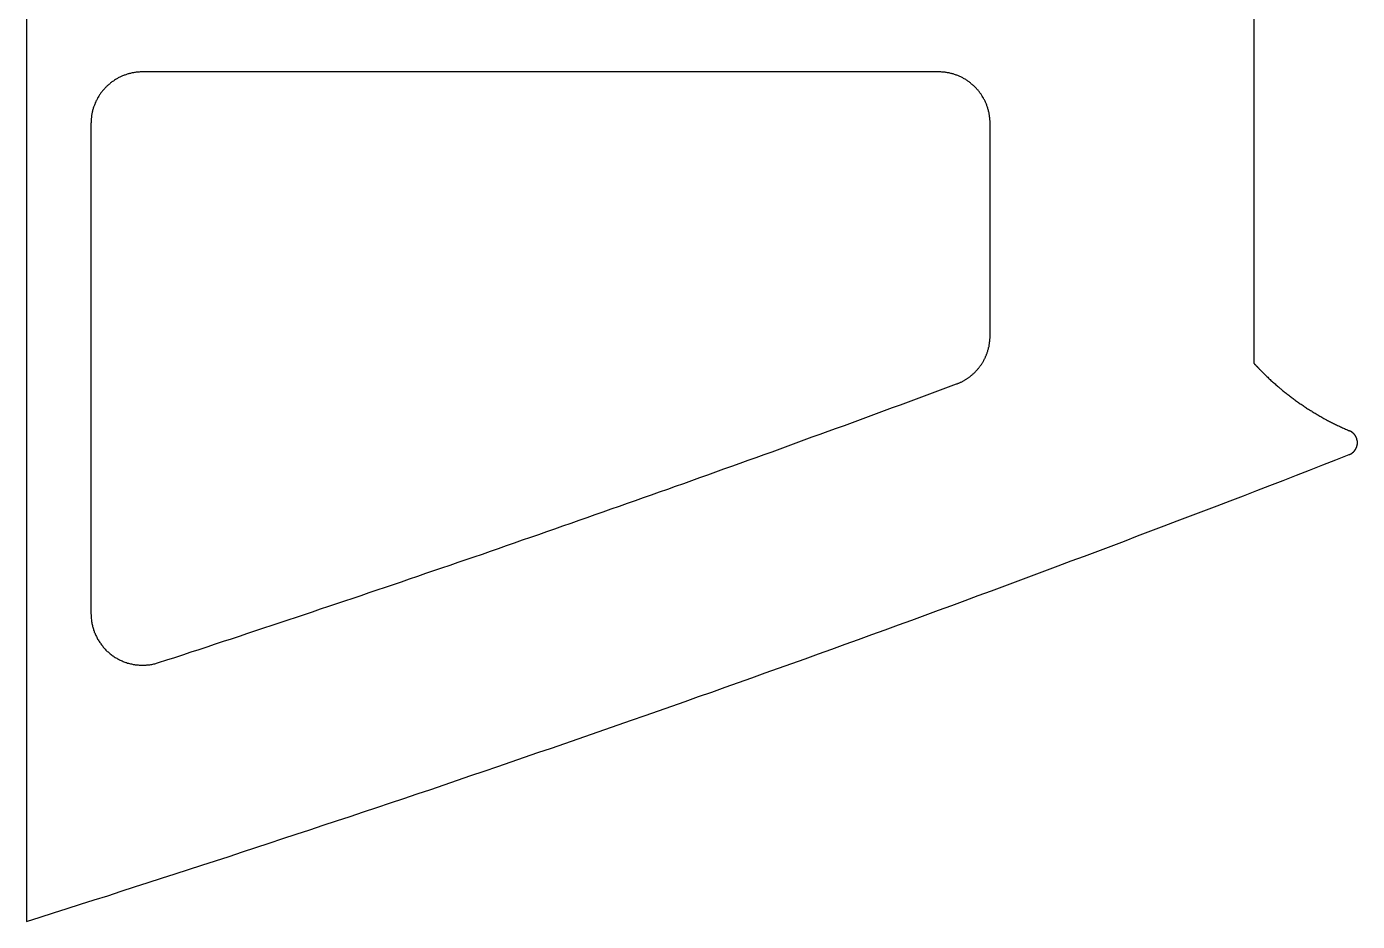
# Model space of a CAD drawing. Header units: metres. Extents: x 1168 to 1271, y -74 to 74.
# Drawn here: x 1168.1 to 1271.4, y -74 to -4.5 of the extents above; entities that cross this region are included whole.
import ezdxf

# ---------------------------------------------------------------- set-up
doc = ezdxf.new("R2010")
doc.units = ezdxf.units.M

msp = doc.modelspace()

# ---------------------------------------------------------------- linework, layer by layer
for p, q in [((1168.07, 73.99), (1168.07, -73.99)), ((1263.38, -30.65), (1263.38, 30.65)), ((1175.65, -8.26), (1175.59, -8.29)), ((1175.71, -8.24), (1175.65, -8.26)), ((1175.77, -8.22), (1175.71, -8.24)), ((1175.83, -8.2), (1175.77, -8.22)), ((1175.89, -8.18), (1175.83, -8.2)), ((1175.95, -8.16), (1175.89, -8.18)), ((1176.01, -8.14), (1175.95, -8.16)), ((1176.07, -8.13), (1176.01, -8.14)), ((1176.13, -8.11), (1176.07, -8.13)), ((1176.19, -8.1), (1176.13, -8.11)), ((1176.26, -8.08), (1176.19, -8.1)), ((1176.32, -8.07), (1176.26, -8.08)), ((1176.38, -8.06), (1176.32, -8.07)), ((1176.44, -8.05), (1176.38, -8.06)), ((1176.51, -8.04), (1176.44, -8.05)), ((1176.57, -8.03), (1176.51, -8.04)), ((1176.63, -8.02), (1176.57, -8.03)), ((1176.69, -8.02), (1176.63, -8.02)), ((1176.76, -8.01), (1176.69, -8.02)), ((1176.82, -8.01), (1176.76, -8.01)), ((1176.88, -8), (1176.82, -8.01)), ((1176.95, -8), (1176.88, -8)), ((1177.01, -8), (1176.95, -8)), ((1177.07, -8), (1177.01, -8)), ((1238.88, -8), (1177.07, -8)), ((1238.95, -8), (1238.88, -8)), ((1239.01, -8), (1238.95, -8)), ((1239.07, -8), (1239.01, -8)), ((1239.14, -8.01), (1239.07, -8)), ((1239.2, -8.01), (1239.14, -8.01)), ((1239.26, -8.02), (1239.2, -8.01)), ((1239.33, -8.02), (1239.26, -8.02)), ((1239.39, -8.03), (1239.33, -8.02)), ((1239.45, -8.04), (1239.39, -8.03)), ((1239.51, -8.05), (1239.45, -8.04)), ((1239.58, -8.06), (1239.51, -8.05)), ((1239.64, -8.07), (1239.58, -8.06)), ((1239.7, -8.08), (1239.64, -8.07)), ((1239.76, -8.1), (1239.7, -8.08)), ((1239.83, -8.11), (1239.76, -8.1)), ((1239.89, -8.13), (1239.83, -8.11)), ((1239.95, -8.14), (1239.89, -8.13)), ((1240.01, -8.16), (1239.95, -8.14)), ((1240.07, -8.18), (1240.01, -8.16)), ((1240.13, -8.2), (1240.07, -8.18)), ((1240.19, -8.22), (1240.13, -8.2)), ((1240.25, -8.24), (1240.19, -8.22)), ((1240.31, -8.26), (1240.25, -8.24)), ((1240.37, -8.29), (1240.31, -8.26)), ((1174.14, -9.29), (1174.09, -9.33)), ((1174.18, -9.24), (1174.14, -9.29)), ((1174.22, -9.19), (1174.18, -9.24)), ((1174.27, -9.15), (1174.22, -9.19)), ((1174.31, -9.11), (1174.27, -9.15)), ((1174.36, -9.06), (1174.31, -9.11)), ((1174.41, -9.02), (1174.36, -9.06)), ((1174.46, -8.98), (1174.41, -9.02)), ((1174.5, -8.94), (1174.46, -8.98)), ((1174.55, -8.9), (1174.5, -8.94)), ((1174.6, -8.86), (1174.55, -8.9)), ((1174.65, -8.82), (1174.6, -8.86)), ((1174.7, -8.78), (1174.65, -8.82)), ((1174.75, -8.74), (1174.7, -8.78)), ((1174.81, -8.71), (1174.75, -8.74)), ((1174.86, -8.67), (1174.81, -8.71)), ((1174.91, -8.63), (1174.86, -8.67)), ((1174.97, -8.6), (1174.91, -8.63)), ((1175.02, -8.57), (1174.97, -8.6)), ((1175.07, -8.54), (1175.02, -8.57)), ((1175.13, -8.5), (1175.07, -8.54)), ((1175.19, -8.47), (1175.13, -8.5)), ((1175.24, -8.44), (1175.19, -8.47)), ((1175.3, -8.42), (1175.24, -8.44)), ((1175.36, -8.39), (1175.3, -8.42)), ((1175.41, -8.36), (1175.36, -8.39)), ((1175.47, -8.34), (1175.41, -8.36)), ((1175.53, -8.31), (1175.47, -8.34)), ((1175.59, -8.29), (1175.53, -8.31)), ((1240.43, -8.31), (1240.37, -8.29)), ((1240.49, -8.34), (1240.43, -8.31)), ((1240.54, -8.36), (1240.49, -8.34)), ((1240.6, -8.39), (1240.54, -8.36)), ((1240.66, -8.42), (1240.6, -8.39)), ((1240.72, -8.44), (1240.66, -8.42)), ((1240.77, -8.47), (1240.72, -8.44)), ((1240.83, -8.5), (1240.77, -8.47)), ((1240.88, -8.54), (1240.83, -8.5)), ((1240.94, -8.57), (1240.88, -8.54)), ((1240.99, -8.6), (1240.94, -8.57)), ((1241.04, -8.63), (1240.99, -8.6)), ((1241.1, -8.67), (1241.04, -8.63)), ((1241.15, -8.71), (1241.1, -8.67)), ((1241.2, -8.74), (1241.15, -8.71)), ((1241.25, -8.78), (1241.2, -8.74)), ((1241.3, -8.82), (1241.25, -8.78)), ((1241.35, -8.86), (1241.3, -8.82)), ((1241.4, -8.9), (1241.35, -8.86)), ((1241.45, -8.94), (1241.4, -8.9)), ((1241.5, -8.98), (1241.45, -8.94)), ((1241.55, -9.02), (1241.5, -8.98)), ((1241.6, -9.06), (1241.55, -9.02)), ((1241.64, -9.11), (1241.6, -9.06)), ((1241.69, -9.15), (1241.64, -9.11)), ((1241.73, -9.19), (1241.69, -9.15)), ((1241.78, -9.24), (1241.73, -9.19)), ((1241.82, -9.29), (1241.78, -9.24)), ((1241.86, -9.33), (1241.82, -9.29)), ((1173.46, -10.28), (1173.44, -10.34)), ((1173.49, -10.22), (1173.46, -10.28)), ((1173.52, -10.17), (1173.49, -10.22)), ((1173.55, -10.11), (1173.52, -10.17)), ((1173.58, -10.06), (1173.55, -10.11)), ((1173.61, -10), (1173.58, -10.06)), ((1173.64, -9.95), (1173.61, -10)), ((1173.68, -9.89), (1173.64, -9.95)), ((1173.71, -9.84), (1173.68, -9.89)), ((1173.74, -9.78), (1173.71, -9.84)), ((1173.78, -9.73), (1173.74, -9.78)), ((1173.82, -9.68), (1173.78, -9.73)), ((1173.85, -9.63), (1173.82, -9.68)), ((1173.89, -9.58), (1173.85, -9.63)), ((1173.93, -9.53), (1173.89, -9.58)), ((1173.97, -9.48), (1173.93, -9.53)), ((1174.01, -9.43), (1173.97, -9.48)), ((1174.05, -9.38), (1174.01, -9.43)), ((1174.09, -9.33), (1174.05, -9.38)), ((1241.91, -9.38), (1241.86, -9.33)), ((1241.95, -9.43), (1241.91, -9.38)), ((1241.99, -9.48), (1241.95, -9.43)), ((1242.03, -9.53), (1241.99, -9.48)), ((1242.07, -9.58), (1242.03, -9.53)), ((1242.1, -9.63), (1242.07, -9.58)), ((1242.14, -9.68), (1242.1, -9.63)), ((1242.18, -9.73), (1242.14, -9.68)), ((1242.21, -9.78), (1242.18, -9.73)), ((1242.25, -9.84), (1242.21, -9.78)), ((1242.28, -9.89), (1242.25, -9.84)), ((1242.31, -9.95), (1242.28, -9.89)), ((1242.35, -10), (1242.31, -9.95)), ((1242.38, -10.06), (1242.35, -10)), ((1242.41, -10.11), (1242.38, -10.06)), ((1242.44, -10.17), (1242.41, -10.11)), ((1242.47, -10.22), (1242.44, -10.17)), ((1242.49, -10.28), (1242.47, -10.22)), ((1242.52, -10.34), (1242.49, -10.28)), ((1173.14, -11.31), (1173.12, -11.37)), ((1173.15, -11.24), (1173.14, -11.31)), ((1173.16, -11.18), (1173.15, -11.24)), ((1173.17, -11.12), (1173.16, -11.18)), ((1173.19, -11.06), (1173.17, -11.12)), ((1173.2, -11), (1173.19, -11.06)), ((1173.22, -10.93), (1173.2, -11)), ((1173.24, -10.87), (1173.22, -10.93)), ((1173.25, -10.81), (1173.24, -10.87)), ((1173.27, -10.75), (1173.25, -10.81)), ((1173.29, -10.69), (1173.27, -10.75)), ((1173.32, -10.63), (1173.29, -10.69)), ((1173.34, -10.57), (1173.32, -10.63)), ((1173.36, -10.51), (1173.34, -10.57)), ((1173.39, -10.45), (1173.36, -10.51)), ((1173.41, -10.4), (1173.39, -10.45)), ((1173.44, -10.34), (1173.41, -10.4)), ((1242.55, -10.4), (1242.52, -10.34)), ((1242.57, -10.45), (1242.55, -10.4)), ((1242.6, -10.51), (1242.57, -10.45)), ((1242.62, -10.57), (1242.6, -10.51)), ((1242.64, -10.63), (1242.62, -10.57)), ((1242.66, -10.69), (1242.64, -10.63)), ((1242.68, -10.75), (1242.66, -10.69)), ((1242.7, -10.81), (1242.68, -10.75)), ((1242.72, -10.87), (1242.7, -10.81)), ((1242.74, -10.93), (1242.72, -10.87)), ((1242.75, -11), (1242.74, -10.93)), ((1242.77, -11.06), (1242.75, -11)), ((1242.78, -11.12), (1242.77, -11.06)), ((1242.8, -11.18), (1242.78, -11.12)), ((1242.81, -11.24), (1242.8, -11.18)), ((1242.82, -11.31), (1242.81, -11.24)), ((1242.83, -11.37), (1242.82, -11.31)), ((1173.08, -11.94), (1173.07, -12)), ((1173.07, -12), (1173.07, -50.09)), ((1173.09, -11.68), (1173.08, -11.75)), ((1173.08, -11.75), (1173.08, -11.81)), ((1173.08, -11.81), (1173.08, -11.87)), ((1173.08, -11.87), (1173.08, -11.94)), ((1173.1, -11.56), (1173.09, -11.62)), ((1173.09, -11.62), (1173.09, -11.68)), ((1173.11, -11.49), (1173.1, -11.56)), ((1173.12, -11.43), (1173.11, -11.49)), ((1173.12, -11.37), (1173.12, -11.43)), ((1242.84, -11.43), (1242.83, -11.37)), ((1242.85, -11.49), (1242.84, -11.43)), ((1242.86, -11.56), (1242.85, -11.49)), ((1242.86, -11.62), (1242.86, -11.56)), ((1242.87, -11.68), (1242.86, -11.62)), ((1242.87, -11.75), (1242.87, -11.68)), ((1242.88, -11.81), (1242.87, -11.75)), ((1242.88, -11.87), (1242.88, -11.81)), ((1242.88, -11.94), (1242.88, -11.87)), ((1242.88, -12), (1242.88, -11.94)), ((1242.88, -28.49), (1242.88, -12)), ((1242.86, -28.89), (1242.87, -28.84)), ((1242.86, -28.93), (1242.86, -28.89)), ((1242.87, -28.74), (1242.88, -28.69)), ((1242.87, -28.79), (1242.87, -28.74)), ((1242.87, -28.84), (1242.87, -28.79)), ((1242.88, -28.54), (1242.88, -28.49)), ((1242.88, -28.59), (1242.88, -28.54)), ((1242.88, -28.64), (1242.88, -28.59)), ((1242.88, -28.69), (1242.88, -28.64)), ((1242.6, -29.98), (1242.61, -29.93)), ((1242.61, -29.93), (1242.63, -29.89)), ((1242.63, -29.89), (1242.65, -29.84)), ((1242.65, -29.84), (1242.66, -29.79)), ((1242.66, -29.79), (1242.68, -29.75)), ((1242.68, -29.75), (1242.7, -29.7)), ((1242.7, -29.7), (1242.71, -29.65)), ((1242.71, -29.65), (1242.72, -29.61)), ((1242.72, -29.61), (1242.74, -29.56)), ((1242.74, -29.56), (1242.75, -29.51)), ((1242.75, -29.51), (1242.76, -29.47)), ((1242.76, -29.47), (1242.77, -29.42)), ((1242.77, -29.42), (1242.79, -29.37)), ((1242.79, -29.37), (1242.8, -29.32)), ((1242.8, -29.32), (1242.81, -29.27)), ((1242.81, -29.23), (1242.82, -29.18)), ((1242.81, -29.27), (1242.81, -29.23)), ((1242.82, -29.18), (1242.83, -29.13)), ((1242.83, -29.13), (1242.84, -29.08)), ((1242.84, -29.08), (1242.85, -29.03)), ((1242.85, -28.98), (1242.86, -28.93)), ((1242.85, -29.03), (1242.85, -28.98)), ((1241.98, -31.03), (1242.01, -30.99)), ((1242.01, -30.99), (1242.04, -30.95)), ((1242.04, -30.95), (1242.07, -30.91)), ((1242.07, -30.91), (1242.1, -30.88)), ((1242.1, -30.88), (1242.12, -30.84)), ((1242.12, -30.84), (1242.15, -30.8)), ((1242.15, -30.8), (1242.18, -30.76)), ((1242.18, -30.76), (1242.21, -30.72)), ((1242.21, -30.72), (1242.24, -30.67)), ((1242.24, -30.67), (1242.26, -30.63)), ((1242.26, -30.63), (1242.29, -30.59)), ((1242.29, -30.59), (1242.31, -30.55)), ((1242.31, -30.55), (1242.34, -30.51)), ((1242.34, -30.51), (1242.36, -30.46)), ((1242.36, -30.46), (1242.39, -30.42)), ((1242.39, -30.42), (1242.41, -30.38)), ((1242.41, -30.38), (1242.43, -30.34)), ((1242.43, -30.34), (1242.46, -30.29)), ((1242.46, -30.29), (1242.48, -30.25)), ((1242.48, -30.25), (1242.5, -30.2)), ((1242.5, -30.2), (1242.52, -30.16)), ((1242.52, -30.16), (1242.54, -30.11)), ((1242.54, -30.11), (1242.56, -30.07)), ((1242.56, -30.07), (1242.58, -30.02)), ((1242.58, -30.02), (1242.6, -29.98)), ((1263.38, -30.65), (1263.39, -30.65)), ((1263.39, -30.65), (1263.39, -30.66)), ((1263.39, -30.66), (1263.4, -30.66)), ((1263.4, -30.66), (1263.4, -30.67)), ((1263.4, -30.67), (1263.4, -30.67)), ((1263.4, -30.67), (1263.41, -30.68)), ((1263.41, -30.68), (1263.41, -30.68)), ((1263.41, -30.68), (1263.42, -30.69)), ((1263.42, -30.69), (1263.42, -30.69)), ((1263.42, -30.69), (1263.43, -30.7)), ((1263.43, -30.7), (1263.43, -30.7)), ((1263.43, -30.7), (1263.44, -30.71)), ((1263.44, -30.71), (1263.44, -30.71)), ((1263.44, -30.71), (1263.44, -30.72)), ((1263.44, -30.72), (1263.45, -30.72)), ((1263.45, -30.72), (1263.45, -30.73)), ((1263.45, -30.73), (1263.46, -30.73)), ((1263.46, -30.73), (1263.46, -30.73)), ((1263.46, -30.73), (1263.47, -30.74)), ((1263.47, -30.74), (1263.47, -30.74)), ((1263.47, -30.74), (1263.48, -30.75)), ((1263.48, -30.75), (1263.48, -30.75)), ((1263.48, -30.75), (1263.48, -30.76)), ((1263.48, -30.76), (1263.49, -30.76)), ((1263.49, -30.76), (1263.49, -30.77)), ((1263.49, -30.77), (1263.5, -30.77)), ((1263.5, -30.77), (1263.5, -30.78)), ((1263.5, -30.78), (1263.51, -30.78)), ((1263.51, -30.78), (1263.51, -30.79)), ((1263.51, -30.79), (1263.51, -30.79)), ((1263.51, -30.79), (1263.52, -30.8)), ((1263.52, -30.8), (1263.52, -30.8)), ((1263.52, -30.8), (1263.53, -30.81)), ((1263.53, -30.81), (1263.53, -30.81)), ((1263.53, -30.81), (1263.54, -30.82)), ((1263.54, -30.82), (1263.54, -30.82)), ((1263.54, -30.82), (1263.55, -30.83)), ((1263.55, -30.83), (1263.55, -30.83)), ((1263.55, -30.83), (1263.56, -30.83)), ((1263.56, -30.83), (1263.56, -30.84)), ((1263.56, -30.84), (1263.56, -30.84)), ((1263.56, -30.84), (1263.57, -30.85)), ((1263.57, -30.85), (1263.57, -30.85)), ((1263.57, -30.85), (1263.58, -30.86)), ((1263.58, -30.86), (1263.58, -30.86)), ((1263.58, -30.86), (1263.59, -30.87)), ((1263.59, -30.87), (1263.59, -30.87)), ((1263.59, -30.87), (1263.6, -30.88)), ((1263.6, -30.88), (1263.6, -30.88)), ((1263.6, -30.88), (1263.6, -30.89)), ((1263.6, -30.89), (1263.61, -30.89)), ((1263.61, -30.89), (1263.61, -30.9)), ((1263.61, -30.9), (1263.62, -30.9)), ((1263.62, -30.9), (1263.62, -30.91)), ((1263.62, -30.91), (1263.63, -30.91)), ((1263.63, -30.91), (1263.63, -30.92)), ((1263.63, -30.92), (1263.64, -30.92)), ((1263.64, -30.92), (1263.64, -30.92)), ((1263.64, -30.92), (1263.64, -30.93)), ((1263.64, -30.93), (1263.65, -30.93)), ((1263.65, -30.93), (1263.65, -30.94)), ((1263.65, -30.94), (1263.66, -30.94)), ((1263.66, -30.94), (1263.66, -30.95)), ((1263.66, -30.95), (1263.67, -30.95)), ((1263.67, -30.95), (1263.67, -30.96)), ((1263.67, -30.96), (1263.68, -30.96)), ((1263.68, -30.96), (1263.68, -30.97)), ((1263.68, -30.97), (1263.68, -30.97)), ((1263.68, -30.97), (1263.69, -30.98)), ((1263.69, -30.98), (1263.69, -30.98)), ((1263.69, -30.98), (1263.7, -30.99)), ((1263.7, -30.99), (1263.7, -30.99)), ((1263.7, -30.99), (1263.71, -31)), ((1263.71, -31), (1263.71, -31)), ((1240.73, -32.04), (1240.77, -32.02)), ((1240.77, -32.02), (1240.81, -32)), ((1240.81, -32), (1240.86, -31.97)), ((1240.86, -31.97), (1240.9, -31.95)), ((1240.9, -31.95), (1240.94, -31.92)), ((1240.94, -31.92), (1240.98, -31.9)), ((1240.98, -31.9), (1241.02, -31.87)), ((1241.02, -31.87), (1241.07, -31.85)), ((1241.07, -31.85), (1241.11, -31.82)), ((1241.11, -31.82), (1241.15, -31.79)), ((1241.15, -31.79), (1241.19, -31.76)), ((1241.19, -31.76), (1241.23, -31.73)), ((1241.23, -31.73), (1241.27, -31.71)), ((1241.27, -31.71), (1241.31, -31.68)), ((1241.31, -31.68), (1241.34, -31.65)), ((1241.34, -31.65), (1241.38, -31.62)), ((1241.38, -31.62), (1241.42, -31.58)), ((1241.42, -31.58), (1241.46, -31.55)), ((1241.46, -31.55), (1241.5, -31.52)), ((1241.5, -31.52), (1241.53, -31.49)), ((1241.53, -31.49), (1241.57, -31.46)), ((1241.57, -31.46), (1241.61, -31.42)), ((1241.61, -31.42), (1241.64, -31.39)), ((1241.64, -31.39), (1241.68, -31.36)), ((1241.68, -31.36), (1241.71, -31.32)), ((1241.71, -31.32), (1241.75, -31.29)), ((1241.75, -31.29), (1241.78, -31.25)), ((1241.78, -31.25), (1241.81, -31.22)), ((1241.81, -31.22), (1241.85, -31.18)), ((1241.85, -31.18), (1241.88, -31.14)), ((1241.88, -31.14), (1241.91, -31.11)), ((1241.91, -31.11), (1241.94, -31.07)), ((1241.94, -31.07), (1241.98, -31.03)), ((1263.71, -31), (1263.72, -31)), ((1263.72, -31), (1263.72, -31.01)), ((1263.72, -31.01), (1263.73, -31.01)), ((1263.73, -31.01), (1263.73, -31.02)), ((1263.73, -31.02), (1263.73, -31.02)), ((1263.73, -31.02), (1263.74, -31.03)), ((1263.74, -31.03), (1263.74, -31.03)), ((1263.74, -31.03), (1263.75, -31.04)), ((1263.75, -31.04), (1263.75, -31.04)), ((1263.75, -31.04), (1263.76, -31.05)), ((1263.76, -31.05), (1263.76, -31.05)), ((1263.76, -31.05), (1263.77, -31.06)), ((1263.77, -31.06), (1263.77, -31.06)), ((1263.77, -31.06), (1263.78, -31.07)), ((1263.78, -31.07), (1263.78, -31.07)), ((1263.78, -31.07), (1263.78, -31.08)), ((1263.78, -31.08), (1263.79, -31.08)), ((1263.79, -31.08), (1263.79, -31.08)), ((1263.79, -31.08), (1263.8, -31.09)), ((1263.8, -31.09), (1263.8, -31.09)), ((1263.8, -31.09), (1263.81, -31.1)), ((1263.81, -31.1), (1263.81, -31.1)), ((1263.81, -31.1), (1263.82, -31.11)), ((1263.82, -31.11), (1263.82, -31.11)), ((1263.82, -31.11), (1263.83, -31.12)), ((1263.83, -31.12), (1263.83, -31.12)), ((1263.83, -31.12), (1263.83, -31.12)), ((1263.83, -31.12), (1263.83, -31.12)), ((1263.83, -31.12), (1263.83, -31.12)), ((1263.83, -31.12), (1263.83, -31.12)), ((1263.83, -31.12), (1263.83, -31.12)), ((1263.83, -31.12), (1263.83, -31.12)), ((1263.83, -31.12), (1263.83, -31.12)), ((1263.83, -31.12), (1263.83, -31.12)), ((1263.83, -31.12), (1263.83, -31.12)), ((1263.83, -31.12), (1263.83, -31.12)), ((1263.83, -31.12), (1263.83, -31.12)), ((1263.83, -31.12), (1263.83, -31.12)), ((1263.83, -31.12), (1263.83, -31.12)), ((1263.83, -31.12), (1263.83, -31.12)), ((1263.83, -31.12), (1263.83, -31.12)), ((1263.83, -31.12), (1263.83, -31.12)), ((1263.83, -31.12), (1263.83, -31.12)), ((1263.83, -31.12), (1263.83, -31.12)), ((1263.83, -31.12), (1263.83, -31.12)), ((1263.83, -31.12), (1263.83, -31.12)), ((1263.83, -31.12), (1263.83, -31.12)), ((1263.83, -31.12), (1263.83, -31.12)), ((1263.83, -31.12), (1263.83, -31.12)), ((1263.83, -31.12), (1263.83, -31.12)), ((1263.83, -31.12), (1263.83, -31.12)), ((1263.83, -31.12), (1263.83, -31.12)), ((1263.83, -31.12), (1263.83, -31.12)), ((1263.83, -31.12), (1263.83, -31.12)), ((1263.83, -31.12), (1263.83, -31.12)), ((1263.83, -31.12), (1263.83, -31.12)), ((1263.83, -31.12), (1263.83, -31.12)), ((1263.83, -31.12), (1263.83, -31.12)), ((1263.83, -31.12), (1263.83, -31.12)), ((1263.83, -31.12), (1263.83, -31.12)), ((1263.83, -31.12), (1263.83, -31.12)), ((1263.83, -31.12), (1263.83, -31.12)), ((1263.83, -31.12), (1263.83, -31.12)), ((1263.83, -31.12), (1263.83, -31.12)), ((1263.83, -31.12), (1263.83, -31.12)), ((1263.83, -31.12), (1263.83, -31.12)), ((1263.83, -31.12), (1263.83, -31.12)), ((1263.83, -31.12), (1263.83, -31.12)), ((1263.83, -31.12), (1263.83, -31.12)), ((1263.83, -31.12), (1263.83, -31.12)), ((1263.83, -31.12), (1263.83, -31.12)), ((1263.83, -31.12), (1263.83, -31.12)), ((1263.83, -31.12), (1263.83, -31.12)), ((1263.83, -31.12), (1263.83, -31.12)), ((1263.83, -31.12), (1263.83, -31.12)), ((1263.83, -31.12), (1263.83, -31.12)), ((1263.83, -31.12), (1263.83, -31.12)), ((1263.83, -31.12), (1263.83, -31.12)), ((1263.83, -31.12), (1263.83, -31.12)), ((1263.83, -31.12), (1263.83, -31.12)), ((1263.83, -31.12), (1263.83, -31.12)), ((1263.83, -31.12), (1263.83, -31.12)), ((1263.83, -31.12), (1263.83, -31.12)), ((1263.83, -31.12), (1263.83, -31.12)), ((1263.83, -31.12), (1263.83, -31.12)), ((1263.83, -31.12), (1263.83, -31.12)), ((1263.83, -31.12), (1263.83, -31.12)), ((1263.83, -31.12), (1263.83, -31.12)), ((1263.83, -31.12), (1263.83, -31.12)), ((1263.83, -31.12), (1263.83, -31.12)), ((1263.83, -31.12), (1263.83, -31.12)), ((1263.83, -31.12), (1263.83, -31.12)), ((1263.83, -31.12), (1263.83, -31.12)), ((1263.83, -31.12), (1263.83, -31.12)), ((1263.83, -31.12), (1263.83, -31.12)), ((1263.83, -31.12), (1263.83, -31.12)), ((1263.83, -31.12), (1263.83, -31.12)), ((1263.83, -31.12), (1263.83, -31.12)), ((1263.83, -31.12), (1263.83, -31.12)), ((1263.83, -31.12), (1263.83, -31.12)), ((1263.83, -31.12), (1263.83, -31.12)), ((1263.83, -31.12), (1263.83, -31.12)), ((1263.83, -31.12), (1263.83, -31.12)), ((1263.83, -31.12), (1263.83, -31.12)), ((1263.83, -31.12), (1263.83, -31.12)), ((1263.83, -31.12), (1263.83, -31.12)), ((1263.83, -31.12), (1263.83, -31.12)), ((1263.83, -31.12), (1263.83, -31.12)), ((1263.83, -31.12), (1263.83, -31.12)), ((1263.83, -31.12), (1263.83, -31.12)), ((1263.83, -31.12), (1263.83, -31.12)), ((1263.83, -31.12), (1263.83, -31.12)), ((1263.83, -31.12), (1263.83, -31.12)), ((1263.83, -31.12), (1263.83, -31.12)), ((1263.83, -31.12), (1263.83, -31.12)), ((1263.83, -31.12), (1263.83, -31.12)), ((1263.83, -31.12), (1263.83, -31.12)), ((1263.83, -31.12), (1263.83, -31.12)), ((1263.83, -31.12), (1263.83, -31.12)), ((1263.83, -31.12), (1263.83, -31.12)), ((1263.83, -31.12), (1263.83, -31.12)), ((1263.83, -31.12), (1263.83, -31.12)), ((1263.83, -31.12), (1263.83, -31.12)), ((1263.83, -31.12), (1263.83, -31.12)), ((1263.83, -31.12), (1263.83, -31.12)), ((1263.83, -31.12), (1263.89, -31.18)), ((1263.89, -31.18), (1263.95, -31.24)), ((1263.95, -31.24), (1264.01, -31.3)), ((1264.01, -31.3), (1264.07, -31.36)), ((1264.07, -31.36), (1264.13, -31.42)), ((1264.13, -31.42), (1264.19, -31.48)), ((1264.19, -31.48), (1264.25, -31.54)), ((1264.25, -31.54), (1264.31, -31.6)), ((1264.31, -31.6), (1264.38, -31.66)), ((1264.38, -31.66), (1264.44, -31.72)), ((1264.44, -31.72), (1264.5, -31.78)), ((1264.5, -31.78), (1264.56, -31.84)), ((1264.56, -31.84), (1264.63, -31.9)), ((1264.63, -31.9), (1264.69, -31.96)), ((1264.69, -31.96), (1264.75, -32.01)), ((1264.75, -32.01), (1264.82, -32.07)), ((1237.79, -33.17), (1238.41, -32.94)), ((1238.41, -32.94), (1239.04, -32.7)), ((1239.04, -32.7), (1239.66, -32.47)), ((1239.66, -32.47), (1240.28, -32.24)), ((1240.28, -32.24), (1240.32, -32.22)), ((1240.32, -32.22), (1240.37, -32.21)), ((1240.37, -32.21), (1240.41, -32.19)), ((1240.41, -32.19), (1240.46, -32.17)), ((1240.46, -32.17), (1240.51, -32.15)), ((1240.51, -32.15), (1240.55, -32.13)), ((1240.55, -32.13), (1240.59, -32.11)), ((1240.59, -32.11), (1240.64, -32.09)), ((1240.64, -32.09), (1240.68, -32.07)), ((1240.68, -32.07), (1240.73, -32.04)), ((1264.82, -32.07), (1264.88, -32.13)), ((1264.88, -32.13), (1264.94, -32.19)), ((1264.94, -32.19), (1265.01, -32.24)), ((1265.01, -32.24), (1265.07, -32.3)), ((1265.07, -32.3), (1265.14, -32.36)), ((1265.14, -32.36), (1265.2, -32.41)), ((1265.2, -32.41), (1265.27, -32.47)), ((1265.27, -32.47), (1265.33, -32.52)), ((1265.33, -32.52), (1265.4, -32.58)), ((1265.4, -32.58), (1265.46, -32.63)), ((1265.46, -32.63), (1265.53, -32.69)), ((1265.53, -32.69), (1265.6, -32.74)), ((1265.6, -32.74), (1265.66, -32.8)), ((1265.66, -32.8), (1265.73, -32.85)), ((1265.73, -32.85), (1265.8, -32.91)), ((1265.8, -32.91), (1265.86, -32.96)), ((1265.86, -32.96), (1265.93, -33.01)), ((1265.93, -33.01), (1266, -33.06)), ((1266, -33.06), (1266.07, -33.12)), ((1234.68, -34.31), (1235.3, -34.08)), ((1235.3, -34.08), (1235.93, -33.86)), ((1235.93, -33.86), (1236.55, -33.63)), ((1236.55, -33.63), (1237.17, -33.4)), ((1237.17, -33.4), (1237.79, -33.17)), ((1266.07, -33.12), (1266.13, -33.17)), ((1266.13, -33.17), (1266.2, -33.22)), ((1266.2, -33.22), (1266.27, -33.27)), ((1266.27, -33.27), (1266.34, -33.32)), ((1266.34, -33.32), (1266.41, -33.38)), ((1266.41, -33.38), (1266.48, -33.43)), ((1266.48, -33.43), (1266.55, -33.48)), ((1266.55, -33.48), (1266.61, -33.53)), ((1266.61, -33.53), (1266.68, -33.58)), ((1266.68, -33.58), (1266.75, -33.63)), ((1266.75, -33.63), (1266.82, -33.68)), ((1266.82, -33.68), (1266.89, -33.73)), ((1266.89, -33.73), (1266.97, -33.78)), ((1266.97, -33.78), (1267.04, -33.82)), ((1267.04, -33.82), (1267.11, -33.87)), ((1267.11, -33.87), (1267.18, -33.92)), ((1267.18, -33.92), (1267.25, -33.97)), ((1267.25, -33.97), (1267.32, -34.02)), ((1267.32, -34.02), (1267.39, -34.06)), ((1267.39, -34.06), (1267.46, -34.11)), ((1232.19, -35.23), (1232.81, -35)), ((1232.81, -35), (1233.44, -34.77)), ((1233.44, -34.77), (1234.06, -34.54)), ((1234.06, -34.54), (1234.68, -34.31)), ((1267.46, -34.11), (1267.54, -34.16)), ((1267.54, -34.16), (1267.61, -34.2)), ((1267.61, -34.2), (1267.68, -34.25)), ((1267.68, -34.25), (1267.75, -34.3)), ((1267.75, -34.3), (1267.83, -34.34)), ((1267.83, -34.34), (1267.9, -34.39)), ((1267.9, -34.39), (1267.97, -34.43)), ((1267.97, -34.43), (1268.04, -34.48)), ((1268.04, -34.48), (1268.12, -34.52)), ((1268.12, -34.52), (1268.19, -34.56)), ((1268.19, -34.56), (1268.27, -34.61)), ((1268.27, -34.61), (1268.34, -34.65)), ((1268.34, -34.65), (1268.41, -34.69)), ((1268.41, -34.69), (1268.49, -34.74)), ((1268.49, -34.74), (1268.56, -34.78)), ((1268.56, -34.78), (1268.64, -34.82)), ((1268.64, -34.82), (1268.71, -34.86)), ((1268.71, -34.86), (1268.79, -34.91)), ((1268.79, -34.91), (1268.86, -34.95)), ((1268.86, -34.95), (1268.94, -34.99)), ((1268.94, -34.99), (1269.01, -35.03)), ((1269.01, -35.03), (1269.09, -35.07)), ((1269.09, -35.07), (1269.16, -35.11)), ((1269.16, -35.11), (1269.24, -35.15)), ((1229.08, -36.36), (1229.7, -36.14)), ((1229.7, -36.14), (1230.32, -35.91)), ((1230.32, -35.91), (1230.95, -35.68)), ((1230.95, -35.68), (1231.57, -35.46)), ((1231.57, -35.46), (1232.19, -35.23)), ((1269.24, -35.15), (1269.32, -35.19)), ((1269.32, -35.19), (1269.39, -35.23)), ((1269.39, -35.23), (1269.47, -35.27)), ((1269.47, -35.27), (1269.55, -35.31)), ((1269.55, -35.31), (1269.62, -35.34)), ((1269.62, -35.34), (1269.7, -35.38)), ((1269.7, -35.38), (1269.78, -35.42)), ((1269.78, -35.42), (1269.85, -35.46)), ((1269.85, -35.46), (1269.93, -35.49)), ((1269.93, -35.49), (1270.01, -35.53)), ((1270.01, -35.53), (1270.09, -35.57)), ((1270.09, -35.57), (1270.16, -35.6)), ((1270.16, -35.6), (1270.24, -35.64)), ((1270.24, -35.64), (1270.32, -35.67)), ((1270.32, -35.67), (1270.4, -35.71)), ((1270.4, -35.71), (1270.48, -35.74)), ((1270.48, -35.74), (1270.56, -35.78)), ((1270.56, -35.78), (1270.63, -35.81)), ((1270.63, -35.81), (1270.71, -35.85)), ((1270.71, -35.85), (1270.79, -35.88)), ((1270.8, -35.88), (1270.79, -35.88)), ((1270.81, -35.89), (1270.8, -35.88)), ((1270.82, -35.89), (1270.81, -35.89)), ((1270.83, -35.9), (1270.82, -35.89)), ((1270.85, -35.9), (1270.83, -35.9)), ((1270.86, -35.91), (1270.85, -35.9)), ((1270.87, -35.92), (1270.86, -35.91)), ((1270.88, -35.92), (1270.87, -35.92)), ((1270.89, -35.93), (1270.88, -35.92)), ((1270.9, -35.93), (1270.89, -35.93)), ((1270.91, -35.94), (1270.9, -35.93)), ((1270.92, -35.94), (1270.91, -35.94)), ((1270.93, -35.95), (1270.92, -35.94)), ((1270.94, -35.96), (1270.93, -35.95)), ((1270.95, -35.96), (1270.94, -35.96)), ((1270.96, -35.97), (1270.95, -35.96)), ((1270.97, -35.98), (1270.96, -35.97)), ((1270.98, -35.98), (1270.97, -35.98)), ((1270.99, -35.99), (1270.98, -35.98)), ((1271, -36), (1270.99, -35.99)), ((1271.01, -36), (1271, -36)), ((1271.02, -36.01), (1271.01, -36)), ((1271.02, -36.02), (1271.02, -36.01)), ((1271.03, -36.03), (1271.02, -36.02)), ((1271.04, -36.03), (1271.03, -36.03)), ((1271.05, -36.04), (1271.04, -36.03)), ((1271.06, -36.05), (1271.05, -36.04)), ((1271.07, -36.06), (1271.06, -36.05)), ((1271.08, -36.06), (1271.07, -36.06)), ((1271.09, -36.07), (1271.08, -36.06)), ((1271.1, -36.08), (1271.09, -36.07)), ((1271.1, -36.09), (1271.1, -36.08)), ((1271.11, -36.1), (1271.1, -36.09)), ((1271.12, -36.11), (1271.11, -36.1)), ((1271.13, -36.11), (1271.12, -36.11)), ((1271.14, -36.12), (1271.13, -36.11)), ((1271.15, -36.13), (1271.14, -36.12)), ((1271.15, -36.14), (1271.15, -36.13)), ((1271.16, -36.15), (1271.15, -36.14)), ((1271.17, -36.16), (1271.16, -36.15)), ((1271.18, -36.17), (1271.17, -36.16)), ((1226.59, -37.27), (1227.21, -37.04)), ((1227.21, -37.04), (1227.83, -36.82)), ((1227.83, -36.82), (1228.46, -36.59)), ((1228.46, -36.59), (1229.08, -36.36)), ((1271.18, -36.18), (1271.18, -36.17)), ((1271.19, -36.19), (1271.18, -36.18)), ((1271.2, -36.2), (1271.19, -36.19)), ((1271.21, -36.21), (1271.2, -36.2)), ((1271.22, -36.22), (1271.21, -36.21)), ((1271.21, -36.21), (1271.21, -36.21)), ((1271.23, -36.23), (1271.22, -36.22)), ((1271.23, -36.24), (1271.23, -36.23)), ((1271.24, -36.25), (1271.23, -36.24)), ((1271.25, -36.26), (1271.24, -36.25)), ((1271.25, -36.27), (1271.25, -36.26)), ((1271.26, -36.28), (1271.25, -36.27)), ((1271.26, -36.29), (1271.26, -36.28)), ((1271.27, -36.3), (1271.26, -36.29)), ((1271.28, -36.31), (1271.27, -36.3)), ((1271.28, -36.32), (1271.28, -36.31)), ((1271.29, -36.34), (1271.28, -36.32)), ((1271.29, -36.35), (1271.29, -36.34)), ((1271.3, -36.36), (1271.29, -36.35)), ((1271.3, -36.37), (1271.3, -36.36)), ((1271.31, -36.38), (1271.3, -36.37)), ((1271.31, -36.39), (1271.31, -36.38)), ((1271.32, -36.4), (1271.31, -36.39)), ((1271.32, -36.41), (1271.32, -36.4)), ((1271.33, -36.42), (1271.32, -36.41)), ((1271.32, -37.19), (1271.33, -37.18)), ((1271.32, -37.2), (1271.32, -37.19)), ((1271.33, -36.43), (1271.33, -36.42)), ((1271.34, -36.44), (1271.33, -36.43)), ((1271.33, -37.17), (1271.34, -37.16)), ((1271.33, -37.18), (1271.33, -37.17)), ((1271.34, -36.45), (1271.34, -36.44)), ((1271.34, -36.46), (1271.34, -36.45)), ((1271.35, -36.48), (1271.34, -36.46)), ((1271.34, -37.14), (1271.35, -37.13)), ((1271.34, -37.16), (1271.34, -37.14)), ((1271.35, -36.49), (1271.35, -36.48)), ((1271.36, -36.5), (1271.35, -36.49)), ((1271.35, -37.11), (1271.36, -37.1)), ((1271.35, -37.12), (1271.35, -37.11)), ((1271.35, -37.13), (1271.35, -37.12)), ((1271.36, -36.51), (1271.36, -36.5)), ((1271.36, -36.52), (1271.36, -36.51)), ((1271.37, -36.53), (1271.36, -36.52)), ((1271.36, -37.08), (1271.37, -37.06)), ((1271.36, -37.09), (1271.36, -37.08)), ((1271.36, -37.1), (1271.36, -37.09)), ((1271.37, -36.54), (1271.37, -36.53)), ((1271.37, -36.56), (1271.37, -36.54)), ((1271.37, -36.57), (1271.37, -36.56)), ((1271.38, -36.58), (1271.37, -36.57)), ((1271.37, -37.04), (1271.38, -37.03)), ((1271.37, -37.05), (1271.37, -37.04)), ((1271.37, -37.06), (1271.37, -37.05)), ((1271.38, -36.59), (1271.38, -36.58)), ((1271.38, -36.6), (1271.38, -36.59)), ((1271.38, -36.61), (1271.38, -36.6)), ((1271.39, -36.62), (1271.38, -36.61)), ((1271.38, -36.99), (1271.39, -36.98)), ((1271.38, -37.01), (1271.38, -36.99)), ((1271.38, -37.02), (1271.38, -37.01)), ((1271.38, -37.03), (1271.38, -37.02)), ((1271.39, -36.64), (1271.39, -36.62)), ((1271.39, -36.65), (1271.39, -36.64)), ((1271.39, -36.66), (1271.39, -36.65)), ((1271.39, -36.67), (1271.39, -36.66)), ((1271.4, -36.68), (1271.39, -36.67)), ((1271.39, -36.93), (1271.4, -36.92)), ((1271.39, -36.95), (1271.39, -36.93)), ((1271.39, -36.96), (1271.39, -36.95)), ((1271.39, -36.97), (1271.39, -36.96)), ((1271.39, -36.98), (1271.39, -36.97)), ((1271.4, -36.69), (1271.4, -36.68)), ((1271.4, -36.71), (1271.4, -36.69)), ((1271.4, -36.72), (1271.4, -36.71)), ((1271.4, -36.73), (1271.4, -36.72)), ((1271.4, -36.74), (1271.4, -36.73)), ((1271.4, -36.75), (1271.4, -36.74)), ((1271.4, -36.77), (1271.4, -36.75)), ((1271.4, -36.78), (1271.4, -36.77)), ((1271.4, -36.79), (1271.4, -36.78)), ((1271.4, -36.8), (1271.4, -36.79)), ((1271.4, -36.81), (1271.4, -36.8)), ((1271.4, -36.83), (1271.4, -36.81)), ((1271.4, -36.84), (1271.4, -36.83)), ((1271.4, -36.85), (1271.4, -36.84)), ((1271.4, -36.86), (1271.4, -36.85)), ((1271.4, -36.87), (1271.4, -36.86)), ((1271.4, -36.89), (1271.4, -36.87)), ((1271.4, -36.9), (1271.4, -36.89)), ((1271.4, -36.91), (1271.4, -36.9)), ((1271.4, -36.92), (1271.4, -36.91)), ((1223.47, -38.4), (1224.09, -38.17)), ((1224.09, -38.17), (1224.71, -37.95)), ((1224.71, -37.95), (1225.34, -37.72)), ((1225.34, -37.72), (1225.96, -37.5)), ((1225.96, -37.5), (1226.59, -37.27)), ((1268.72, -38.53), (1269.74, -38.13)), ((1269.74, -38.13), (1270.77, -37.73)), ((1270.77, -37.73), (1270.78, -37.73)), ((1270.78, -37.73), (1270.79, -37.72)), ((1270.79, -37.72), (1270.8, -37.72)), ((1270.8, -37.72), (1270.81, -37.71)), ((1270.81, -37.71), (1270.82, -37.71)), ((1270.82, -37.71), (1270.83, -37.7)), ((1270.83, -37.7), (1270.84, -37.7)), ((1270.84, -37.7), (1270.85, -37.69)), ((1270.85, -37.69), (1270.87, -37.69)), ((1270.87, -37.69), (1270.88, -37.68)), ((1270.88, -37.68), (1270.89, -37.68)), ((1270.89, -37.68), (1270.9, -37.67)), ((1270.9, -37.67), (1270.91, -37.66)), ((1270.91, -37.66), (1270.92, -37.66)), ((1270.92, -37.66), (1270.93, -37.65)), ((1270.93, -37.65), (1270.94, -37.65)), ((1270.94, -37.65), (1270.95, -37.64)), ((1270.95, -37.64), (1270.96, -37.63)), ((1270.96, -37.63), (1270.97, -37.63)), ((1270.97, -37.63), (1270.98, -37.62)), ((1270.98, -37.62), (1270.99, -37.61)), ((1270.99, -37.61), (1271, -37.6)), ((1271, -37.6), (1271.01, -37.6)), ((1271.01, -37.6), (1271.02, -37.59)), ((1271.02, -37.59), (1271.03, -37.58)), ((1271.03, -37.58), (1271.04, -37.57)), ((1271.04, -37.57), (1271.05, -37.57)), ((1271.05, -37.57), (1271.06, -37.56)), ((1271.06, -37.55), (1271.07, -37.54)), ((1271.06, -37.56), (1271.06, -37.55)), ((1271.07, -37.54), (1271.08, -37.53)), ((1271.08, -37.53), (1271.09, -37.53)), ((1271.09, -37.53), (1271.1, -37.52)), ((1271.1, -37.52), (1271.11, -37.51)), ((1271.11, -37.51), (1271.12, -37.5)), ((1271.12, -37.5), (1271.13, -37.49)), ((1271.13, -37.48), (1271.14, -37.47)), ((1271.13, -37.49), (1271.13, -37.48)), ((1271.14, -37.47), (1271.15, -37.47)), ((1271.15, -37.47), (1271.16, -37.46)), ((1271.16, -37.46), (1271.17, -37.45)), ((1271.17, -37.44), (1271.18, -37.43)), ((1271.17, -37.45), (1271.17, -37.44)), ((1271.18, -37.43), (1271.19, -37.42)), ((1271.19, -37.42), (1271.2, -37.41)), ((1271.2, -37.4), (1271.21, -37.39)), ((1271.2, -37.41), (1271.2, -37.4)), ((1271.21, -37.39), (1271.22, -37.38)), ((1271.22, -37.37), (1271.23, -37.36)), ((1271.22, -37.38), (1271.22, -37.37)), ((1271.23, -37.36), (1271.24, -37.35)), ((1271.24, -37.34), (1271.25, -37.33)), ((1271.24, -37.35), (1271.24, -37.34)), ((1271.25, -37.33), (1271.26, -37.32)), ((1271.26, -37.31), (1271.27, -37.3)), ((1271.26, -37.32), (1271.26, -37.31)), ((1271.27, -37.3), (1271.28, -37.29)), ((1271.28, -37.28), (1271.29, -37.27)), ((1271.28, -37.29), (1271.28, -37.28)), ((1271.29, -37.26), (1271.3, -37.25)), ((1271.29, -37.27), (1271.29, -37.26)), ((1271.3, -37.23), (1271.31, -37.22)), ((1271.3, -37.25), (1271.3, -37.23)), ((1271.31, -37.21), (1271.32, -37.2)), ((1271.31, -37.22), (1271.31, -37.21)), ((1220.97, -39.29), (1221.6, -39.07)), ((1221.6, -39.07), (1222.22, -38.84)), ((1222.22, -38.84), (1222.84, -38.62)), ((1222.84, -38.62), (1223.47, -38.4)), ((1266.67, -39.33), (1267.69, -38.93)), ((1267.69, -38.93), (1268.72, -38.53)), ((1217.85, -40.4), (1218.47, -40.18)), ((1218.47, -40.18), (1219.1, -39.96)), ((1219.1, -39.96), (1219.72, -39.74)), ((1219.72, -39.74), (1220.35, -39.51)), ((1220.35, -39.51), (1220.97, -39.29)), ((1263.59, -40.52), (1264.61, -40.12)), ((1264.61, -40.12), (1265.64, -39.73)), ((1265.64, -39.73), (1266.67, -39.33)), ((1214.72, -41.51), (1215.35, -41.29)), ((1215.35, -41.29), (1215.97, -41.07)), ((1215.97, -41.07), (1216.6, -40.85)), ((1216.6, -40.85), (1217.22, -40.63)), ((1217.22, -40.63), (1217.85, -40.4)), ((1260.51, -41.7), (1261.53, -41.31)), ((1261.53, -41.31), (1262.56, -40.92)), ((1262.56, -40.92), (1263.59, -40.52)), ((1212.22, -42.39), (1212.85, -42.17)), ((1212.85, -42.17), (1213.47, -41.95)), ((1213.47, -41.95), (1214.1, -41.73)), ((1214.1, -41.73), (1214.72, -41.51)), ((1258.45, -42.49), (1259.48, -42.1)), ((1259.48, -42.1), (1260.51, -41.7)), ((1209.09, -43.49), (1209.72, -43.27)), ((1209.72, -43.27), (1210.35, -43.05)), ((1210.35, -43.05), (1210.97, -42.83)), ((1210.97, -42.83), (1211.6, -42.61)), ((1211.6, -42.61), (1212.22, -42.39)), ((1255.37, -43.66), (1256.39, -43.27)), ((1256.39, -43.27), (1257.42, -42.88)), ((1257.42, -42.88), (1258.45, -42.49)), ((1205.96, -44.58), (1206.59, -44.36)), ((1206.59, -44.36), (1207.22, -44.14)), ((1207.22, -44.14), (1207.84, -43.93)), ((1207.84, -43.93), (1208.47, -43.71)), ((1208.47, -43.71), (1209.09, -43.49)), ((1253.31, -44.44), (1254.34, -44.05)), ((1254.34, -44.05), (1255.37, -43.66)), ((1202.83, -45.66), (1203.46, -45.45)), ((1203.46, -45.45), (1204.08, -45.23)), ((1204.08, -45.23), (1204.71, -45.01)), ((1204.71, -45.01), (1205.34, -44.8)), ((1205.34, -44.8), (1205.96, -44.58)), ((1250.22, -45.61), (1251.25, -45.22)), ((1251.25, -45.22), (1252.28, -44.83)), ((1252.28, -44.83), (1253.31, -44.44)), ((1200.32, -46.52), (1200.95, -46.31)), ((1200.95, -46.31), (1201.58, -46.09)), ((1201.58, -46.09), (1202.2, -45.88)), ((1202.2, -45.88), (1202.83, -45.66)), ((1247.13, -46.76), (1248.16, -46.38)), ((1248.16, -46.38), (1249.19, -45.99)), ((1249.19, -45.99), (1250.22, -45.61)), ((1197.19, -47.6), (1197.81, -47.38)), ((1197.81, -47.38), (1198.44, -47.17)), ((1198.44, -47.17), (1199.07, -46.95)), ((1199.07, -46.95), (1199.69, -46.74)), ((1199.69, -46.74), (1200.32, -46.52)), ((1245.07, -47.53), (1246.1, -47.15)), ((1246.1, -47.15), (1247.13, -46.76)), ((1194.05, -48.66), (1194.67, -48.45)), ((1194.67, -48.45), (1195.3, -48.24)), ((1195.3, -48.24), (1195.93, -48.02)), ((1195.93, -48.02), (1196.56, -47.81)), ((1196.56, -47.81), (1197.19, -47.6)), ((1241.97, -48.68), (1243, -48.3)), ((1243, -48.3), (1244.03, -47.92)), ((1244.03, -47.92), (1245.07, -47.53)), ((1190.9, -49.72), (1191.53, -49.51)), ((1191.53, -49.51), (1192.16, -49.3)), ((1192.16, -49.3), (1192.79, -49.09)), ((1192.79, -49.09), (1193.42, -48.87)), ((1193.42, -48.87), (1194.05, -48.66)), ((1238.87, -49.82), (1239.91, -49.44)), ((1239.91, -49.44), (1240.94, -49.06)), ((1240.94, -49.06), (1241.97, -48.68)), ((1173.07, -50.09), (1173.08, -50.16)), ((1173.08, -50.16), (1173.08, -50.24)), ((1173.08, -50.24), (1173.08, -50.32)), ((1173.08, -50.32), (1173.09, -50.39)), ((1173.09, -50.39), (1173.09, -50.47)), ((1173.09, -50.47), (1173.1, -50.55)), ((1173.1, -50.55), (1173.11, -50.62)), ((1173.11, -50.62), (1173.12, -50.7)), ((1187.76, -50.77), (1188.39, -50.56)), ((1188.39, -50.56), (1189.02, -50.35)), ((1189.02, -50.35), (1189.65, -50.14)), ((1189.65, -50.14), (1190.28, -49.93)), ((1190.28, -49.93), (1190.9, -49.72)), ((1235.77, -50.95), (1236.81, -50.58)), ((1236.81, -50.58), (1237.84, -50.2)), ((1237.84, -50.2), (1238.87, -49.82)), ((1173.12, -50.7), (1173.13, -50.77)), ((1173.13, -50.77), (1173.15, -50.85)), ((1173.15, -50.85), (1173.16, -50.92)), ((1173.16, -50.92), (1173.18, -51)), ((1173.18, -51), (1173.2, -51.07)), ((1173.2, -51.07), (1173.22, -51.14)), ((1173.22, -51.14), (1173.24, -51.22)), ((1173.24, -51.22), (1173.26, -51.29)), ((1173.26, -51.29), (1173.28, -51.36)), ((1173.28, -51.36), (1173.31, -51.43)), ((1173.31, -51.43), (1173.33, -51.51)), ((1173.33, -51.51), (1173.36, -51.58)), ((1173.36, -51.58), (1173.39, -51.65)), ((1173.39, -51.65), (1173.42, -51.72)), ((1184.61, -51.82), (1185.24, -51.61)), ((1185.24, -51.61), (1185.87, -51.4)), ((1185.87, -51.4), (1186.5, -51.19)), ((1186.5, -51.19), (1187.13, -50.98)), ((1187.13, -50.98), (1187.76, -50.77)), ((1233.71, -51.71), (1234.74, -51.33)), ((1234.74, -51.33), (1235.77, -50.95)), ((1173.42, -51.72), (1173.45, -51.79)), ((1173.45, -51.79), (1173.49, -51.85)), ((1173.49, -51.85), (1173.52, -51.92)), ((1173.52, -51.92), (1173.56, -51.99)), ((1173.56, -51.99), (1173.59, -52.06)), ((1173.59, -52.06), (1173.63, -52.12)), ((1173.63, -52.12), (1173.67, -52.19)), ((1173.67, -52.19), (1173.71, -52.25)), ((1173.71, -52.25), (1173.75, -52.32)), ((1173.75, -52.32), (1173.8, -52.38)), ((1173.8, -52.38), (1173.84, -52.44)), ((1173.84, -52.44), (1173.89, -52.5)), ((1173.89, -52.5), (1173.93, -52.56)), ((1173.93, -52.56), (1173.98, -52.62)), ((1173.98, -52.62), (1174.03, -52.68)), ((1174.03, -52.68), (1174.08, -52.74)), ((1181.47, -52.86), (1182.1, -52.65)), ((1182.1, -52.65), (1182.73, -52.44)), ((1182.73, -52.44), (1183.36, -52.23)), ((1183.36, -52.23), (1183.99, -52.03)), ((1183.99, -52.03), (1184.61, -51.82)), ((1230.6, -52.83), (1231.64, -52.46)), ((1231.64, -52.46), (1232.67, -52.08)), ((1232.67, -52.08), (1233.71, -51.71)), ((1174.08, -52.74), (1174.13, -52.8)), ((1174.13, -52.8), (1174.18, -52.85)), ((1174.18, -52.85), (1174.23, -52.91)), ((1174.23, -52.91), (1174.29, -52.96)), ((1174.29, -52.96), (1174.34, -53.01)), ((1174.34, -53.01), (1174.4, -53.06)), ((1174.4, -53.06), (1174.46, -53.11)), ((1174.46, -53.11), (1174.52, -53.16)), ((1174.52, -53.16), (1174.57, -53.21)), ((1174.57, -53.21), (1174.63, -53.26)), ((1174.63, -53.26), (1174.7, -53.3)), ((1174.7, -53.3), (1174.76, -53.35)), ((1174.76, -53.35), (1174.82, -53.39)), ((1174.82, -53.39), (1174.88, -53.43)), ((1174.88, -53.43), (1174.95, -53.48)), ((1174.95, -53.48), (1175.01, -53.52)), ((1175.01, -53.52), (1175.08, -53.55)), ((1175.08, -53.55), (1175.14, -53.59)), ((1175.14, -53.59), (1175.21, -53.63)), ((1175.21, -53.63), (1175.28, -53.66)), ((1175.28, -53.66), (1175.35, -53.7)), ((1175.35, -53.7), (1175.42, -53.73)), ((1175.42, -53.73), (1175.49, -53.76)), ((1178.32, -53.89), (1178.95, -53.68)), ((1178.95, -53.68), (1179.58, -53.48)), ((1179.58, -53.48), (1180.21, -53.27)), ((1180.21, -53.27), (1180.84, -53.06)), ((1180.84, -53.06), (1181.47, -52.86)), ((1227.5, -53.95), (1228.53, -53.58)), ((1228.53, -53.58), (1229.57, -53.2)), ((1229.57, -53.2), (1230.6, -52.83)), ((1175.49, -53.76), (1175.56, -53.79)), ((1175.56, -53.79), (1175.63, -53.82)), ((1175.63, -53.82), (1175.7, -53.84)), ((1175.7, -53.84), (1175.77, -53.87)), ((1175.77, -53.87), (1175.84, -53.89)), ((1175.84, -53.89), (1175.92, -53.92)), ((1175.92, -53.92), (1175.99, -53.94)), ((1175.99, -53.94), (1176.06, -53.96)), ((1176.06, -53.96), (1176.14, -53.98)), ((1176.14, -53.98), (1176.21, -53.99)), ((1176.21, -53.99), (1176.29, -54.01)), ((1176.29, -54.01), (1176.36, -54.02)), ((1176.36, -54.02), (1176.44, -54.04)), ((1176.44, -54.04), (1176.51, -54.05)), ((1176.51, -54.05), (1176.59, -54.06)), ((1176.59, -54.06), (1176.66, -54.07)), ((1176.66, -54.07), (1176.74, -54.07)), ((1176.74, -54.07), (1176.81, -54.08)), ((1176.81, -54.08), (1176.89, -54.08)), ((1176.89, -54.08), (1176.97, -54.09)), ((1176.97, -54.09), (1177.04, -54.09)), ((1177.04, -54.09), (1177.12, -54.09)), ((1177.12, -54.09), (1177.19, -54.09)), ((1177.19, -54.09), (1177.27, -54.08)), ((1177.27, -54.08), (1177.35, -54.08)), ((1177.35, -54.08), (1177.42, -54.07)), ((1177.42, -54.07), (1177.5, -54.07)), ((1177.5, -54.07), (1177.57, -54.06)), ((1177.57, -54.06), (1177.65, -54.05)), ((1177.65, -54.05), (1177.73, -54.04)), ((1177.73, -54.04), (1177.8, -54.02)), ((1177.8, -54.02), (1177.88, -54.01)), ((1177.88, -54.01), (1177.95, -53.99)), ((1177.95, -53.99), (1178.02, -53.97)), ((1178.02, -53.97), (1178.1, -53.96)), ((1178.1, -53.96), (1178.17, -53.94)), ((1178.17, -53.94), (1178.24, -53.91)), ((1178.24, -53.91), (1178.32, -53.89)), ((1224.39, -55.06), (1225.42, -54.69)), ((1225.42, -54.69), (1226.46, -54.32)), ((1226.46, -54.32), (1227.5, -53.95)), ((1222.32, -55.8), (1223.35, -55.43)), ((1223.35, -55.43), (1224.39, -55.06)), ((1219.2, -56.9), (1220.24, -56.53)), ((1220.24, -56.53), (1221.28, -56.17)), ((1221.28, -56.17), (1222.32, -55.8)), ((1216.09, -57.99), (1217.13, -57.63)), ((1217.13, -57.63), (1218.17, -57.26)), ((1218.17, -57.26), (1219.2, -56.9)), ((1212.97, -59.08), (1214.01, -58.72)), ((1214.01, -58.72), (1215.05, -58.36)), ((1215.05, -58.36), (1216.09, -57.99)), ((1209.86, -60.16), (1210.89, -59.8)), ((1210.89, -59.8), (1211.93, -59.44)), ((1211.93, -59.44), (1212.97, -59.08)), ((1206.73, -61.24), (1207.78, -60.88)), ((1207.78, -60.88), (1208.82, -60.52)), ((1208.82, -60.52), (1209.86, -60.16)), ((1203.61, -62.31), (1204.65, -61.95)), ((1204.65, -61.95), (1205.69, -61.6)), ((1205.69, -61.6), (1206.73, -61.24)), ((1200.49, -63.37), (1201.53, -63.02)), ((1201.53, -63.02), (1202.57, -62.66)), ((1202.57, -62.66), (1203.61, -62.31)), ((1198.4, -64.08), (1199.45, -63.73)), ((1199.45, -63.73), (1200.49, -63.37)), ((1195.27, -65.13), (1196.32, -64.78)), ((1196.32, -64.78), (1197.36, -64.43)), ((1197.36, -64.43), (1198.4, -64.08)), ((1192.14, -66.18), (1193.19, -65.83)), ((1193.19, -65.83), (1194.23, -65.48)), ((1194.23, -65.48), (1195.27, -65.13)), ((1189.01, -67.22), (1190.06, -66.87)), ((1190.06, -66.87), (1191.1, -66.52)), ((1191.1, -66.52), (1192.14, -66.18)), ((1185.88, -68.25), (1186.92, -67.91)), ((1186.92, -67.91), (1187.97, -67.56)), ((1187.97, -67.56), (1189.01, -67.22)), ((1182.74, -69.28), (1183.79, -68.94)), ((1183.79, -68.94), (1184.83, -68.59)), ((1184.83, -68.59), (1185.88, -68.25)), ((1179.6, -70.3), (1180.65, -69.96)), ((1180.65, -69.96), (1181.69, -69.62)), ((1181.69, -69.62), (1182.74, -69.28)), ((1176.46, -71.31), (1177.51, -70.98)), ((1177.51, -70.98), (1178.55, -70.64)), ((1178.55, -70.64), (1179.6, -70.3)), ((1172.27, -72.66), (1173.32, -72.32)), ((1173.32, -72.32), (1174.37, -71.99)), ((1174.37, -71.99), (1175.41, -71.65)), ((1175.41, -71.65), (1176.46, -71.31)), ((1169.12, -73.66), (1170.17, -73.32)), ((1170.17, -73.32), (1171.22, -72.99)), ((1171.22, -72.99), (1172.27, -72.66)), ((1168.07, -73.99), (1169.12, -73.66))]:
    msp.add_line(p, q)

doc.saveas('drawing.dxf')
